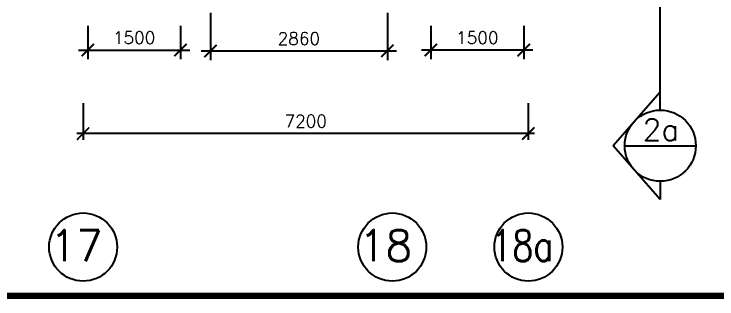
# Model space of a CAD drawing. Extents: x 2266480 to 2632177, y -858634 to -757244.
# Drawn here: x 2573432 to 2584799, y -847338 to -842739 of the extents above; entities that cross this region are included whole.
import ezdxf

# ---------------------------------------------------------------- set-up
doc = ezdxf.new("R2010")
doc.units = 0
doc.header["$LTSCALE"] = 10
doc.header["$MEASUREMENT"] = 0
doc.layers.get('0').update_dxf_attribs({"linetype": 'CONTINUOUS'})
doc.layers.get('DEFPOINTS').update_dxf_attribs({"linetype": 'CONTINUOUS'})
for name, color, linetype in [('AR', 7, 'CONTINUOUS'), ('AR1', 7, 'CONTINUOUS'), ('DIM', 7, 'CONTINUOUS'), ('GRID-T', 7, 'CONTINUOUS'), ('PL', 5, 'CONTINUOUS'), ('WIN', 5, 'CONTINUOUS')]:
    doc.layers.add(name, color=color, linetype=linetype)
doc.styles.add('ROMANS', font='romans')
doc.styles.get("Standard").update_dxf_attribs({"font": 'ROMANS.SHX'})
doc.dimstyles.new('STANDARD$0', dxfattribs={"dimscale": 0, "dimtxt": 8, "dimasz": 6, "dimexe": 1, "dimexo": 1, "dimgap": 3, "dimtad": 1, "dimdec": 0, "dimlfac": -1, "dimrnd": 1, "dimzin": 0, "dimdsep": 46, "dimtxsty": 'Standard', "dimcen": 0, "dimclrd": 5, "dimclre": 250, "dimadec": 0, "dimazin": 0, "dimtfac": 1, "dimtdec": 4, "dimtofl": 0, "dimtmove": 0, "dimatfit": 3, "dimfxl": 1, "dimtolj": 1, "dimtzin": 0, "dimarcsym": 0})

# ---------------------------------------------------------------- blocks, each defined once
blk = doc.blocks.new('_ARCHTICK')
at = {"color": 0, "linetype": 'ByBlock', "const_width": 0.15}
blk.add_lwpolyline([(-0.5, -0.5), (0.5, 0.5)], dxfattribs=at)
blk = doc.blocks.new('*D338')
at = {"layer": 'DEFPOINTS', "color": 0, "transparency": 16777216}
for p in [(2574549, -844077), (2581749, -844077), (2574549, -844668)]:
    blk.add_point(p, dxfattribs=at)
at = {"layer": 'DIM', "color": 7, "lineweight": -2, "transparency": 16777216}
for p, q in [((2574549, -844177), (2574549, -844768)), ((2581749, -844177), (2581749, -844768)), ((2581849, -844668), (2574449, -844668))]:
    blk.add_line(p, q, dxfattribs=at)
at = {"layer": 'DIM', "color": 7, "lineweight": -2, "transparency": 16777216, "xscale": 200, "yscale": 200, "zscale": 200}
for p, rotation in [((2574549, -844668), 180.0000000117561), ((2581749, -844668), 1.175611608061899e-08)]:
    blk.add_blockref('_ARCHTICK', p, dxfattribs=dict(at, rotation=rotation))
at = {"layer": 'DIM', "color": 7, "transparency": 16777216, "insert": (2578149, -844468), "char_height": 200, "attachment_point": 5, "rotation": 0, "style": 'ROMANS'}
blk.add_mtext('\\A1;7200', dxfattribs=at)
blk = doc.blocks.new('*D332')
at = {"layer": 'DEFPOINTS', "color": 0, "transparency": 16777216}
for p in [(2576609, -842571), (2579469, -842571), (2579469, -843334)]:
    blk.add_point(p, dxfattribs=at)
at = {"layer": 'DIM', "color": 7, "lineweight": -2, "transparency": 16777216}
for p, q in [((2576609, -842721), (2576609, -843484)), ((2579469, -842721), (2579469, -843484)), ((2576459, -843334), (2579619, -843334))]:
    blk.add_line(p, q, dxfattribs=at)
at = {"layer": 'DIM', "color": 7, "lineweight": -2, "transparency": 16777216, "xscale": 200, "yscale": 200, "zscale": 200, "rotation": 180}
blk.add_blockref('_ARCHTICK', (2576609, -843334), dxfattribs=at)
at = {"layer": 'DIM', "color": 7, "lineweight": -2, "transparency": 16777216, "xscale": 200, "yscale": 200, "zscale": 200}
blk.add_blockref('_ARCHTICK', (2579469, -843334), dxfattribs=at)
at = {"layer": 'DIM', "color": 7, "transparency": 16777216, "insert": (2578039, -843134), "char_height": 200, "attachment_point": 5, "style": 'ROMANS'}
blk.add_mtext('\\A1;2860', dxfattribs=at)
blk = doc.blocks.new('*D333')
at = {"layer": 'DEFPOINTS', "color": 0, "transparency": 16777216}
for p in [(2574624, -842778), (2576124, -842778), (2576124, -843319)]:
    blk.add_point(p, dxfattribs=at)
at = {"layer": 'WIN', "color": 7, "lineweight": -2, "transparency": 16777216}
for p, q in [((2574624, -842928), (2574624, -843469)), ((2576124, -842928), (2576124, -843469)), ((2574474, -843319), (2576274, -843319))]:
    blk.add_line(p, q, dxfattribs=at)
at = {"layer": 'WIN', "color": 7, "lineweight": -2, "transparency": 16777216, "xscale": 200, "yscale": 200, "zscale": 200, "rotation": 180}
blk.add_blockref('_ARCHTICK', (2574624, -843319), dxfattribs=at)
at = {"layer": 'WIN', "color": 7, "lineweight": -2, "transparency": 16777216, "xscale": 200, "yscale": 200, "zscale": 200}
blk.add_blockref('_ARCHTICK', (2576124, -843319), dxfattribs=at)
at = {"layer": 'WIN', "color": 7, "transparency": 16777216, "insert": (2575374, -843119), "char_height": 200, "attachment_point": 5, "style": 'ROMANS'}
blk.add_mtext('\\A1;1500', dxfattribs=at)
blk = doc.blocks.new('*D334')
at = {"layer": 'DEFPOINTS', "color": 0, "transparency": 16777216}
for p in [(2580174, -842778), (2581674, -842778), (2580174, -843319)]:
    blk.add_point(p, dxfattribs=at)
at = {"layer": 'WIN', "color": 7, "lineweight": -2, "transparency": 16777216}
for p, q in [((2580174, -842928), (2580174, -843469)), ((2581674, -842928), (2581674, -843469)), ((2581824, -843319), (2580024, -843319))]:
    blk.add_line(p, q, dxfattribs=at)
at = {"layer": 'WIN', "color": 7, "lineweight": -2, "transparency": 16777216, "xscale": 200, "yscale": 200, "zscale": 200, "rotation": 180}
blk.add_blockref('_ARCHTICK', (2580174, -843319), dxfattribs=at)
at = {"layer": 'WIN', "color": 7, "lineweight": -2, "transparency": 16777216, "xscale": 200, "yscale": 200, "zscale": 200}
blk.add_blockref('_ARCHTICK', (2581674, -843319), dxfattribs=at)
at = {"layer": 'WIN', "color": 7, "transparency": 16777216, "insert": (2580924, -843119), "char_height": 200, "attachment_point": 5, "style": 'ROMANS'}
blk.add_mtext('\\A1;1500', dxfattribs=at)

msp = doc.modelspace()

# ---------------------------------------------------------------- linework, layer by layer
at = {"layer": 'AR', "color": 0}
for p, q in [((2583883.1, -843993.8), (2583883.1, -836509.6)), ((2583883.1, -843999), (2583120.8, -844866.5)), ((2583883.1, -844288.9), (2583883.1, -843999)), ((2583883.1, -845734), (2583120.8, -844866.5)), ((2583308.1, -844863.9), (2584458.1, -844863.9)), ((2583883.1, -845438.9), (2583883.1, -845734))]:
    msp.add_line(p, q, dxfattribs=at)
msp.add_circle((2583883.1, -844863.9), 575, dxfattribs=at)
at = {"layer": 'GRID-T', "color": 0}
for centre in [(2574549.5, -846500.7), (2579549.5, -846500.7), (2581749.5, -846500.7)]:
    msp.add_circle(centre, 550, dxfattribs=at)
at = {"layer": 'PL', "color": 0, "ltscale": 2, "const_width": 100}
msp.add_lwpolyline([(2561112, -847288.2), (2632127.2, -847288.2), (2632127.2, -757293.9), (2561112, -757293.9)], close=True, dxfattribs=at)

# ---------------------------------------------------------------- texts
at = {"layer": 'AR1', "color": 0, "style": 'ROMANS'}
msp.add_text('2a', height=350, dxfattribs=at).set_placement((2583600.6, -844780.6))
at = {"layer": 'GRID-T', "color": 0, "style": 'ROMANS'}
for s, p in [('17', (2574010.3, -846726.5)), ('18', (2579010.3, -846726.5))]:
    msp.add_text(s, height=500, dxfattribs=at).set_placement(p)
at = {"layer": 'GRID-T', "color": 0, "style": 'ROMANS', "width": 0.8}
msp.add_text('18a', height=500, dxfattribs=at).set_placement((2581145.3, -846726.5))

# ---------------------------------------------------------------- dimensions: what is measured, and where the dimension line sits
at = {"layer": 'DIM', "color": 0}
dim = msp.add_linear_dim(base=(2579468.7, -843334.4), p1=(2576608.7, -842570.8), p2=(2579468.7, -842570.8), dimstyle='STANDARD$0', override={"dimscale": 100, "dimtxt": 2, "dimasz": 2, "dimexe": 1.5, "dimexo": 1.5, "dimgap": 1, "dimtxsty": 'ROMANS', "dimblk": 'ARCHTICK', "dimdle": 1.5, "dimclrd": 7, "dimclre": 7, "dimclrt": 7, "dimtdec": 0, "dimtmove": 2}, dxfattribs=at)
dim.commit()
dim.dimension.update_dxf_attribs({"geometry": '*D332', "text_midpoint": (2578038.7, -843134.4)})
dim = msp.add_aligned_dim(p1=(2581749.5, -844077.3), p2=(2574549.5, -844077.3), distance=590.5, dimstyle='STANDARD$0', override={"dimscale": 100, "dimtxt": 2, "dimasz": 2, "dimgap": 1, "dimtxsty": 'ROMANS', "dimblk": 'ARCHTICK', "dimdle": 1, "dimclrd": 7, "dimclre": 7, "dimclrt": 7, "dimtdec": 0, "dimtmove": 2}, dxfattribs=at)
dim.commit()
dim.dimension.update_dxf_attribs({"geometry": '*D338', "text_midpoint": (2578149.5, -844467.9)})
at = {"layer": 'WIN', "color": 0}
dim = msp.add_linear_dim(base=(2576124.5, -843319.5), p1=(2574624.5, -842778), p2=(2576124.5, -842778), dimstyle='STANDARD$0', override={"dimscale": 100, "dimtxt": 2, "dimasz": 2, "dimexe": 1.5, "dimexo": 1.5, "dimgap": 1, "dimtxsty": 'ROMANS', "dimblk": 'ARCHTICK', "dimdle": 1.5, "dimclrd": 7, "dimclre": 7, "dimclrt": 7, "dimtdec": 0, "dimtmove": 2}, dxfattribs=at)
dim.commit()
dim.dimension.update_dxf_attribs({"geometry": '*D333', "text_midpoint": (2575374.5, -843119.5)})
dim = msp.add_linear_dim(base=(2580174.5, -843319.5), p1=(2581674.5, -842778), p2=(2580174.5, -842778), angle=180, dimstyle='STANDARD$0', override={"dimscale": 100, "dimtxt": 2, "dimasz": 2, "dimexe": 1.5, "dimexo": 1.5, "dimgap": 1, "dimtxsty": 'ROMANS', "dimblk": 'ARCHTICK', "dimdle": 1.5, "dimclrd": 7, "dimclre": 7, "dimclrt": 7, "dimtdec": 0, "dimtmove": 2}, dxfattribs=at)
dim.commit()
dim.dimension.update_dxf_attribs({"geometry": '*D334', "text_midpoint": (2580924.5, -843119.5)})

doc.saveas('drawing.dxf')
